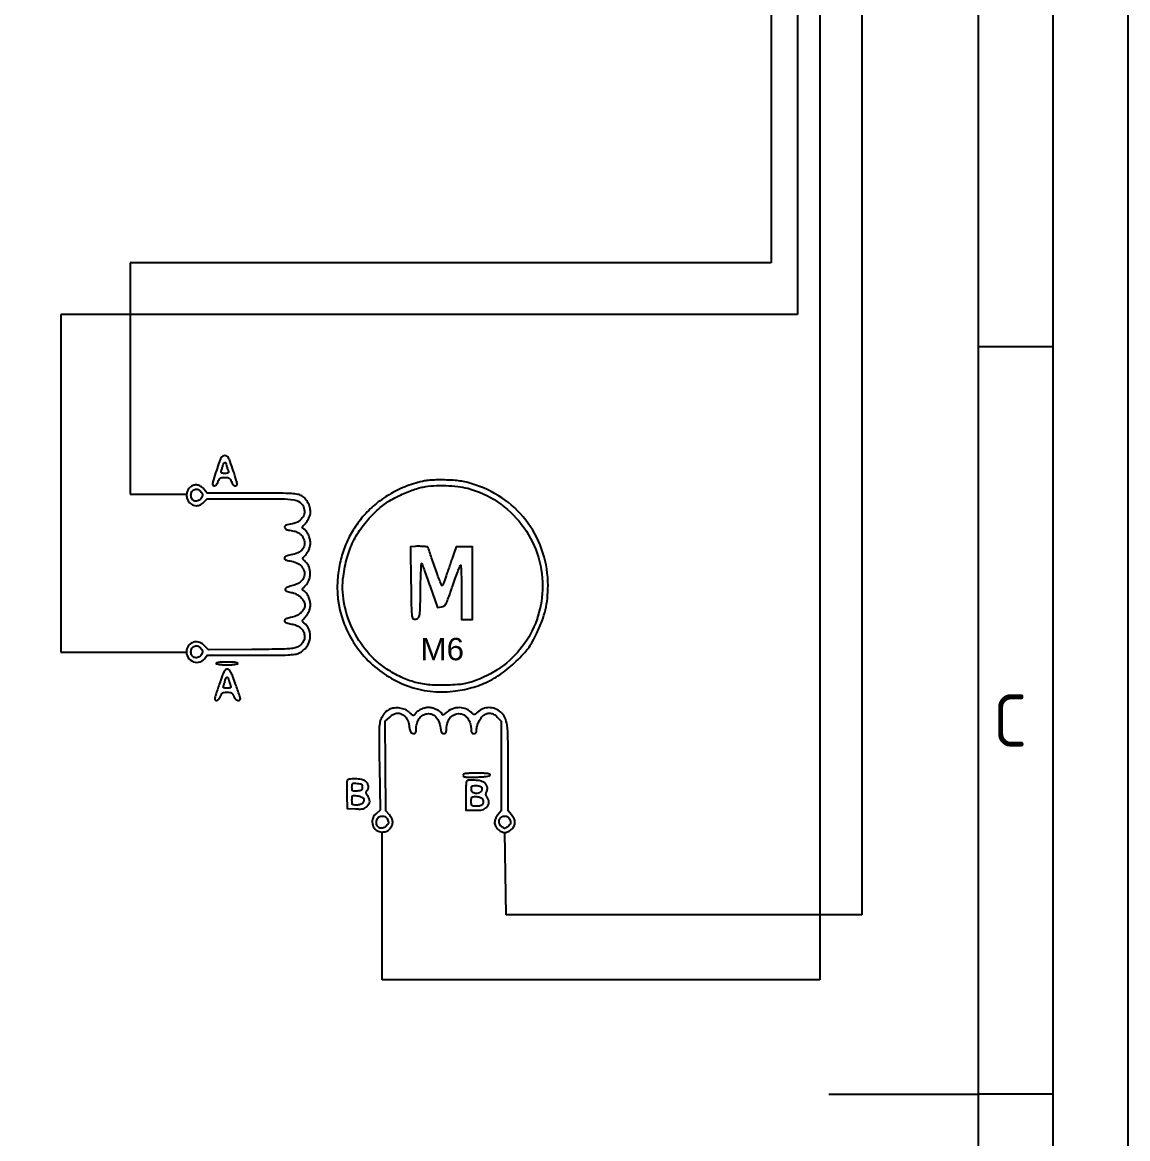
# Model space of a CAD drawing. Header units: millimetres. Extents: x 357084 to 357504, y 509210 to 509507.
# Drawn here: x 357430.1 to 357504.1, y 509355.4 to 509430.1 of the extents above; entities that cross this region are included whole.
import ezdxf

# ---------------------------------------------------------------- set-up
doc = ezdxf.new("R2010")
doc.units = ezdxf.units.MM
doc.layers.add('035', color=5, linetype='Continuous')
doc.layers.add('07', color=7, linetype='Continuous')
doc.styles.add('ISO Proportional', font='isocp.shx')
doc.styles.get("Standard").update_dxf_attribs({"font": 'arial.ttf'})

# ---------------------------------------------------------------- blocks, each defined once
blk = doc.blocks.new('IEC_border_a3')
at = {"layer": '035'}
for p, q in [((414.983, 198.5), (410, 198.5)), ((414.983, 148.5), (410, 148.5))]:
    blk.add_line(p, q, dxfattribs=at)
for points in [[(0, 297), (420, 297), (420, 0), (0, 0)], [(18, 287), (410, 287), (410, 10), (18, 10)]]:
    blk.add_lwpolyline(points, close=True, dxfattribs=at)
at = {"layer": '07'}
blk.add_line((400, 148.5), (410, 148.5), dxfattribs=at)
blk.add_lwpolyline([(13, 292), (415, 292), (415, 5), (13, 5)], close=True, dxfattribs=at)
at = {"layer": '035', "style": 'ISO Proportional'}
blk.add_text('C', height=3.5, dxfattribs=at).set_placement((411, 171.754))

msp = doc.modelspace()

# ---------------------------------------------------------------- linework, layer by layer
at = {"color": 30}
for p, q in [((357480.212, 509465.536), (357480.212, 509413.997)), ((357481.978, 509460.792), (357481.978, 509410.54)), ((357483.469, 509455.824), (357483.469, 509366.029)), ((357486.281, 509450.959), (357486.281, 509370.391)), ((357480.212, 509413.997), (357437.304, 509413.997)), ((357437.304, 509413.997), (357437.304, 509398.515)), ((357481.978, 509410.54), (357432.68, 509410.54)), ((357432.68, 509410.54), (357432.68, 509387.949)), ((357437.304, 509398.515), (357441.091, 509398.515)), ((357432.68, 509387.949), (357441.076, 509387.949)), ((357454.173, 509366.029), (357454.173, 509375.917)), ((357462.473, 509370.391), (357462.383, 509375.896)), ((357486.281, 509370.391), (357462.473, 509370.391)), ((357483.469, 509366.029), (357454.173, 509366.029))]:
    msp.add_line(p, q, dxfattribs=at)
for points in [[(357443.083, 509400.096, 0.002922), (357442.882, 509399.474, 0.038313), (357442.827, 509399.238, 0.173778), (357442.847, 509399.131, 0.264893), (357442.927, 509399.086, 0.11184), (357443.008, 509399.104, 0.086525), (357443.083, 509399.157, 0.069769), (357443.147, 509399.244, 0.041522), (357443.2, 509399.362, -0.039747), (357443.266, 509399.512, -0.13138), (357443.339, 509399.59, -0.113201), (357443.449, 509399.627, -0.025769), (357443.645, 509399.637, -0.025769), (357443.842, 509399.627, -0.113201), (357443.951, 509399.59, -0.13138), (357444.025, 509399.512, -0.039747), (357444.091, 509399.362, 0.041241), (357444.144, 509399.242, 0.0718), (357444.209, 509399.156, 0.089143), (357444.284, 509399.104, 0.10745), (357444.368, 509399.086, 0.252915), (357444.45, 509399.13, 0.184709), (357444.473, 509399.234, 0.039304), (357444.419, 509399.466, 0.002815), (357444.214, 509400.097, 0.004441), (357444.007, 509400.705, 0.043521), (357443.896, 509400.952, 0.122058), (357443.789, 509401.066, 0.145065), (357443.648, 509401.107, 0.144837), (357443.507, 509401.065, 0.121518), (357443.4, 509400.951, 0.043463), (357443.289, 509400.704, 0.004456)], [(357443.761, 509400.442, 0.012403), (357443.783, 509400.351, 0.008417), (357443.812, 509400.248, 0.008485), (357443.844, 509400.15, 0.016781), (357443.873, 509400.074, -0.074559), (357443.894, 509399.991, -0.270366), (357443.873, 509399.943, -0.136858), (357443.804, 509399.919, -0.017692), (357443.645, 509399.913, -0.019924), (357443.496, 509399.919, -0.117922), (357443.422, 509399.943, -0.246059), (357443.395, 509399.988, -0.106129), (357443.406, 509400.059, 0.012494), (357443.432, 509400.131, 0.005362), (357443.462, 509400.228, 0.005302), (357443.493, 509400.332, 0.006968), (357443.518, 509400.427, -0.042713), (357443.575, 509400.592, -0.280734), (357443.644, 509400.64, -0.315701), (357443.71, 509400.599, -0.048393)], [(357456.868, 509399.376, 0.037522), (357455.713, 509399.015, 0.039103), (357454.642, 509398.488, 0.040121), (357453.692, 509397.816, 0.04447), (357452.895, 509397.022, 0.034305), (357452.242, 509396.125, 0.039717), (357451.753, 509395.188, 0.039406), (357451.416, 509394.179, 0.032861), (357451.215, 509393.067, 0.115627), (357451.575, 509390.02, 0.1095), (357453.251, 509387.38, 0.109689), (357455.883, 509385.699, 0.116378), (357458.921, 509385.338, 0.03796), (357460.171, 509385.578, 0.04753), (357461.276, 509385.994, 0.04707), (357462.29, 509386.615, 0.036149), (357463.271, 509387.468, 0.010906), (357463.718, 509387.937, 0.029494), (357464.008, 509388.295, 0.030575), (357464.247, 509388.677, 0.012482), (357464.527, 509389.223, 0.021601), (357464.882, 509390.048, 0.032767), (357465.111, 509390.795, 0.033631), (357465.236, 509391.551, 0.024476), (357465.277, 509392.402, 0.076295), (357464.937, 509394.605, 0.079653), (357463.954, 509396.568, 0.079868), (357462.409, 509398.122, 0.077297), (357460.437, 509399.135, 0.01221), (357459.918, 509399.293, 0.025554), (357459.506, 509399.385, 0.024157), (357459.072, 509399.438, 0.009796), (357458.477, 509399.469, 0.009226), (357457.982, 509399.477, 0.013554), (357457.547, 509399.463, 0.015544), (357457.174, 509399.43, 0.027174)], [(357441.362, 509399.014, 0.08395), (357441.202, 509398.844, 0.086066), (357441.109, 509398.632, 0.084273), (357441.092, 509398.397, 0.076243), (357441.151, 509398.161, 0.11932), (357441.35, 509397.891, 0.13665), (357441.64, 509397.759, 0.133696), (357441.962, 509397.795, 0.112029), (357442.247, 509397.99), (357442.46, 509398.22), (357445.372, 509398.22, -0.002699), (357447.474, 509398.209, -0.034688), (357448.258, 509398.146, -0.110376), (357448.662, 509397.989, -0.148293), (357448.91, 509397.687, -0.120051), (357448.972, 509397.288, -0.139957), (357448.836, 509396.93, -0.120214), (357448.509, 509396.66, -0.075633), (357448.034, 509396.513, 0.017049), (357447.832, 509396.476, 0.071922), (357447.717, 509396.432, 0.146869), (357447.662, 509396.376, 0.169457), (357447.651, 509396.302, 0.126029), (357447.678, 509396.242, 0.069235), (357447.738, 509396.188, 0.061964), (357447.818, 509396.146, 0.058794), (357447.908, 509396.124, -0.031469), (357448.259, 509396.058, -0.055195), (357448.535, 509395.955, -0.067763), (357448.741, 509395.813, -0.088817), (357448.879, 509395.632, -0.118643), (357448.979, 509395.229, -0.155019), (357448.866, 509394.869, -0.131779), (357448.545, 509394.599, -0.075967), (357448.057, 509394.456, 0.04833), (357447.741, 509394.382, 0.281348), (357447.636, 509394.257, 0.352122), (357447.709, 509394.133, 0.057735), (357447.998, 509394.059, -0.069932), (357448.446, 509393.934, -0.102834), (357448.778, 509393.698, -0.122003), (357448.953, 509393.382, -0.127837), (357448.956, 509393.027, -0.088069), (357448.859, 509392.812, -0.080103), (357448.691, 509392.634, -0.065541), (357448.445, 509392.492, -0.035853), (357448.114, 509392.382, 0.033406), (357447.774, 509392.271, 0.291641), (357447.686, 509392.148, 0.338308), (357447.764, 509392.033, 0.038487), (357448.091, 509391.952, -0.076151), (357448.431, 509391.84, -0.071307), (357448.731, 509391.63, -0.077484), (357448.939, 509391.363, -0.127482), (357449.01, 509391.088, -0.135101), (357448.937, 509390.823, -0.080887), (357448.725, 509390.57, -0.071988), (357448.414, 509390.372, -0.06873), (357448.055, 509390.267, 0.047191), (357447.734, 509390.187, 0.299201), (357447.637, 509390.059, 0.330058), (357447.718, 509389.932, 0.051267), (357448.026, 509389.849, -0.035349), (357448.36, 509389.77, -0.064459), (357448.614, 509389.653, -0.077007), (357448.799, 509389.492, -0.077838), (357448.927, 509389.284, -0.082572), (357448.986, 509389.029, -0.097094), (357448.954, 509388.783, -0.090228), (357448.828, 509388.555, -0.061711), (357448.613, 509388.349, -0.104973), (357448.366, 509388.236, -0.038153), (357447.982, 509388.179, -0.013925), (357447.284, 509388.15, -0.00113), (357445.45, 509388.129), (357442.546, 509388.102), (357442.291, 509388.382, 0.113099), (357441.977, 509388.599, 0.138144), (357441.624, 509388.636, 0.143275), (357441.313, 509388.484, 0.124946), (357441.112, 509388.181, 0.1808), (357441.123, 509387.719, 0.169708), (357441.433, 509387.362, 0.173071), (357441.893, 509387.281, 0.186394), (357442.284, 509387.513), (357442.465, 509387.742), (357445.393, 509387.742, 0.00142), (357447.091, 509387.747, 0.010939), (357447.886, 509387.769, 0.022746), (357448.355, 509387.814, 0.081461), (357448.64, 509387.903, 0.115178), (357449.12, 509388.303, 0.126255), (357449.353, 509388.862, 0.131046), (357449.285, 509389.447, 0.128994), (357448.934, 509389.925, -0.054872), (357448.864, 509389.995, -0.207606), (357448.848, 509390.054, -0.130828), (357448.878, 509390.124, -0.017649), (357448.982, 509390.246, 0.031786), (357449.161, 509390.471, 0.04891), (357449.284, 509390.687, 0.053696), (357449.354, 509390.907, 0.050455), (357449.378, 509391.141, 0.064146), (357449.344, 509391.403, 0.047437), (357449.244, 509391.676, 0.049075), (357449.102, 509391.911, 0.105036), (357448.944, 509392.05, -0.066974), (357448.865, 509392.108, -0.269638), (357448.85, 509392.164, -0.120691), (357448.89, 509392.236, -0.011139), (357449.033, 509392.386, 0.101604), (357449.277, 509392.756, 0.09266), (357449.366, 509393.205, 0.094811), (357449.286, 509393.646, 0.112794), (357449.051, 509393.997, -0.014228), (357448.911, 509394.136, -0.158678), (357448.877, 509394.206, -0.195772), (357448.896, 509394.275, -0.023586), (357448.998, 509394.399, 0.034024), (357449.168, 509394.614, 0.048363), (357449.286, 509394.827, 0.052119), (357449.354, 509395.046, 0.049984), (357449.378, 509395.277, 0.064179), (357449.344, 509395.539, 0.047728), (357449.243, 509395.813, 0.049408), (357449.101, 509396.047, 0.104373), (357448.942, 509396.187, -0.043348), (357448.855, 509396.246, -0.255468), (357448.835, 509396.295, -0.145085), (357448.861, 509396.357, -0.012444), (357448.976, 509396.49, 0.030142), (357449.154, 509396.71, 0.044822), (357449.279, 509396.924, 0.050675), (357449.353, 509397.134, 0.059327), (357449.378, 509397.344, 0.068512), (357449.336, 509397.645, 0.055022), (357449.213, 509397.949, 0.055827), (357449.03, 509398.215, 0.076832), (357448.809, 509398.401, 0.089685), (357448.531, 509398.509, 0.033466), (357448.114, 509398.56, 0.012819), (357447.37, 509398.583, 0.001132), (357445.488, 509398.587), (357442.473, 509398.588), (357442.241, 509398.863, 0.075845), (357442.038, 509399.041, 0.100053), (357441.81, 509399.129, 0.107139), (357441.578, 509399.119, 0.098413)], [(357442.064, 509398.661, -0.031203), (357442.135, 509398.545, -0.111007), (357442.158, 509398.461, -0.119222), (357442.142, 509398.379, -0.038687), (357442.082, 509398.27, -0.130448), (357441.88, 509398.092, -0.178905), (357441.642, 509398.065, -0.190285), (357441.454, 509398.198, -0.145301), (357441.382, 509398.443, -0.1332), (357441.45, 509398.696, -0.185035), (357441.632, 509398.841, -0.185879), (357441.863, 509398.828, -0.134276)], [(357459.901, 509398.917, -0.082762), (357461.902, 509398.009, -0.081837), (357463.51, 509396.499, -0.081684), (357464.551, 509394.55, -0.082013), (357464.91, 509392.373, -0.075756), (357464.602, 509390.354, -0.077517), (357463.708, 509388.535, -0.077169), (357462.298, 509387.069, -0.074088), (357460.491, 509386.075, -0.015575), (357460.028, 509385.92, -0.030493), (357459.651, 509385.831, -0.02522), (357459.221, 509385.779, -0.007606), (357458.564, 509385.743, -0.029231), (357457.39, 509385.765, -0.045314), (357456.392, 509385.934, -0.046634), (357455.461, 509386.276, -0.03337), (357454.494, 509386.819, -0.07405), (357453.17, 509387.995, -0.064873), (357452.175, 509389.556, -0.065334), (357451.619, 509391.309, -0.077403), (357451.581, 509393.045, -0.035162), (357451.834, 509394.277, -0.045328), (357452.244, 509395.356, -0.046243), (357452.834, 509396.326, -0.038987), (357453.625, 509397.233, -0.013598), (357454.041, 509397.62, -0.027314), (357454.394, 509397.898, -0.026844), (357454.779, 509398.138, -0.012675), (357455.298, 509398.409, -0.012485), (357455.739, 509398.61, -0.013797), (357456.174, 509398.783, -0.014823), (357456.579, 509398.917, -0.025354), (357456.924, 509399.001, -0.034037), (357457.612, 509399.084, -0.020193), (357458.438, 509399.094, -0.020241), (357459.252, 509399.038, -0.03784)], [(357456.384, 509395.025), (357456.084, 509394.991), (357456.108, 509392.585, 0.001181), (357456.128, 509391.043, 0.017654), (357456.155, 509390.505, 0.057487), (357456.208, 509390.245, 0.289835), (357456.317, 509390.154, 0.183356), (357456.543, 509390.209, 0.192167), (357456.671, 509390.399, 0.047518), (357456.725, 509390.854, 0.003339), (357456.746, 509392.139, -0.003278), (357456.758, 509392.845, -0.006036), (357456.778, 509393.418, -0.003046), (357456.802, 509393.875, -0.75579), (357456.829, 509393.881, -0.035483), (357456.868, 509393.792, -0.000925), (357457.017, 509393.384, -0.001949), (357457.189, 509392.904, -0.00133), (357457.381, 509392.356), (357457.871, 509390.95), (357458.146, 509390.978, 0.127681), (357458.321, 509391.042, 0.117956), (357458.448, 509391.184, 0.037575), (357458.584, 509391.491, 0.0028), (357458.889, 509392.356, -0.002672), (357459.072, 509392.878, -0.004084), (357459.238, 509393.329, -0.001501), (357459.384, 509393.715, -0.105318), (357459.421, 509393.773, -0.652073), (357459.448, 509393.762, -0.001975), (357459.468, 509393.275, -0.005896), (357459.483, 509392.692, -0.003347), (357459.487, 509391.985), (357459.487, 509390.132), (357459.855, 509390.132), (357460.223, 509390.132), (357460.223, 509392.568), (357460.223, 509395.003), (357459.683, 509395.003), (357459.142, 509395.003), (357458.955, 509394.475, 0.001044), (357458.865, 509394.22, 0.000467), (357458.748, 509393.885, 0.000462), (357458.625, 509393.531, 0.000627), (357458.515, 509393.211, -0.004), (357458.414, 509392.924, -0.005696), (357458.32, 509392.671, -0.003306), (357458.236, 509392.46, -0.080992), (357458.204, 509392.406, -0.556989), (357458.169, 509392.412, -0.00404), (357458.031, 509392.742, -0.009326), (357457.874, 509393.149, -0.005319), (357457.698, 509393.647, 0.0003), (357457.526, 509394.15, 0.000494), (357457.381, 509394.575, 0.000028), (357457.249, 509394.958, 0.088985), (357457.244, 509394.967, 0.200728), (357457.182, 509395, 0.006155), (357456.89, 509395.023, 0.012852), (357456.598, 509395.035, 0.03173)], [(357442.064, 509388.183, -0.031203), (357442.135, 509388.067, -0.111007), (357442.158, 509387.983, -0.119222), (357442.142, 509387.901, -0.038687), (357442.082, 509387.793, -0.130448), (357441.88, 509387.614, -0.178905), (357441.642, 509387.587, -0.190285), (357441.454, 509387.721, -0.145301), (357441.382, 509387.965, -0.1332), (357441.45, 509388.218, -0.185035), (357441.632, 509388.364, -0.185879), (357441.863, 509388.35, -0.134276)], [(357443.307, 509385.89, 0.003345), (357443.178, 509385.518, 0.004812), (357443.07, 509385.186, 0.002628), (357442.982, 509384.904, 0.074106), (357442.971, 509384.829, 0.255688), (357443.021, 509384.737, 0.250329), (357443.127, 509384.728, 0.120584), (357443.261, 509384.83, 0.086135), (357443.352, 509384.995, -0.039695), (357443.418, 509385.145, -0.130879), (357443.492, 509385.223, -0.113383), (357443.601, 509385.261, -0.026133), (357443.796, 509385.271, -0.027715), (357443.989, 509385.26, -0.10729), (357444.102, 509385.222, -0.12087), (357444.182, 509385.143, -0.03967), (357444.258, 509384.995, 0.04256), (357444.316, 509384.882, 0.060669), (357444.388, 509384.794, 0.072766), (357444.466, 509384.739, 0.119319), (357444.544, 509384.72, 0.162066), (357444.653, 509384.756, 0.279294), (357444.688, 509384.841, 0.042959), (357444.636, 509385.046, 0.001493), (357444.365, 509385.823, 0.006594), (357444.181, 509386.323, 0.031556), (357444.055, 509386.6, 0.05972), (357443.946, 509386.755, 0.176202), (357443.834, 509386.815, 0.198841), (357443.718, 509386.786, 0.103051), (357443.617, 509386.672, 0.039471), (357443.502, 509386.427, 0.005273)], [(357443.063, 509387.201, 0.358912), (357443.094, 509387.163, 0.01702), (357443.27, 509387.135, 0.020476), (357443.504, 509387.115, 0.010616), (357443.798, 509387.109, 0.010616), (357444.092, 509387.115, 0.020476), (357444.327, 509387.135, 0.01702), (357444.502, 509387.163, 0.358912), (357444.533, 509387.201, 0.358912), (357444.502, 509387.239, 0.01702), (357444.327, 509387.267, 0.020476), (357444.092, 509387.287, 0.010616), (357443.798, 509387.293, 0.010616), (357443.504, 509387.287, 0.020476), (357443.27, 509387.267, 0.01702), (357443.094, 509387.239, 0.358912)], [(357443.926, 509386.061, 0.006968), (357443.951, 509385.965, 0.005302), (357443.981, 509385.862, 0.005362), (357444.012, 509385.765, 0.012494), (357444.037, 509385.693, -0.106129), (357444.048, 509385.622, -0.246059), (357444.021, 509385.577, -0.117922), (357443.948, 509385.553, -0.019924), (357443.798, 509385.547, -0.017692), (357443.64, 509385.552, -0.136858), (357443.571, 509385.577, -0.270366), (357443.549, 509385.625, -0.074559), (357443.57, 509385.708, 0.016781), (357443.599, 509385.784, 0.008485), (357443.631, 509385.882, 0.008417), (357443.661, 509385.984, 0.012403), (357443.683, 509386.075, -0.048393), (357443.733, 509386.232, -0.315701), (357443.8, 509386.274, -0.280734), (357443.869, 509386.226, -0.042713)], [(357454.645, 509384.12, 0.057472), (357454.508, 509384.038, 0.040929), (357454.375, 509383.918, 0.037803), (357454.254, 509383.767, 0.032553), (357454.149, 509383.591, 0.064357), (357454.032, 509383.264, 0.041943), (357453.98, 509382.866, 0.014664), (357453.968, 509382.175, 0.001083), (357453.994, 509380.286), (357454.04, 509377.376), (357453.777, 509377.145, 0.036984), (357453.652, 509377.017, 0.06489), (357453.572, 509376.893, 0.067504), (357453.528, 509376.757, 0.0435), (357453.513, 509376.59, 0.155936), (357453.638, 509376.199, 0.156592), (357453.967, 509375.954, 0.154009), (357454.381, 509375.944, 0.150459), (357454.731, 509376.172, 0.084865), (357454.851, 509376.38, 0.108227), (357454.882, 509376.599, 0.097649), (357454.818, 509376.828, 0.058363), (357454.662, 509377.064), (357454.433, 509377.337), (357454.41, 509380.34), (357454.387, 509383.344), (357454.687, 509383.613, -0.057385), (357454.95, 509383.8, -0.11284), (357455.196, 509383.87, -0.120448), (357455.437, 509383.824, -0.070881), (357455.685, 509383.665, -0.047583), (357455.809, 509383.537, -0.060683), (357455.894, 509383.398, -0.052605), (357455.951, 509383.226, -0.025819), (357455.989, 509382.999, 0.015512), (357456.025, 509382.756, 0.079807), (357456.07, 509382.627, 0.142159), (357456.139, 509382.557, 0.09275), (357456.248, 509382.52, 0.059053), (357456.36, 509382.518, 0.222955), (357456.419, 509382.552, 0.133053), (357456.448, 509382.635, 0.017343), (357456.455, 509382.823, -0.058333), (357456.492, 509383.144, -0.071408), (357456.603, 509383.425, -0.077486), (357456.778, 509383.645, -0.087863), (357457.006, 509383.79, -0.133864), (357457.372, 509383.837, -0.142119), (357457.701, 509383.689, -0.114629), (357457.95, 509383.353, -0.069274), (357458.083, 509382.875, 0.021468), (357458.116, 509382.691, 0.079888), (357458.159, 509382.583, 0.136456), (357458.22, 509382.525, 0.123181), (357458.305, 509382.504, 0.095493), (357458.386, 509382.519, 0.160802), (357458.439, 509382.564, 0.107964), (357458.468, 509382.646, 0.03052), (357458.477, 509382.782, -0.087537), (357458.565, 509383.283, -0.122721), (357458.818, 509383.657, -0.143863), (357459.183, 509383.833, -0.13946), (357459.591, 509383.786, -0.100259), (357459.806, 509383.641, -0.071259), (357459.979, 509383.406, -0.065036), (357460.092, 509383.109, -0.058583), (357460.131, 509382.782, 0.030041), (357460.139, 509382.642, 0.116262), (357460.169, 509382.561, 0.167033), (357460.225, 509382.518, 0.0816), (357460.315, 509382.504, 0.076082), (357460.401, 509382.517, 0.150759), (357460.457, 509382.556, 0.124069), (357460.489, 509382.626, 0.043721), (357460.498, 509382.736, -0.066207), (357460.534, 509383.006, -0.0442), (357460.642, 509383.3, -0.044907), (357460.796, 509383.561, -0.084991), (357460.969, 509383.732, -0.07548), (357461.203, 509383.849, -0.110117), (357461.432, 509383.869, -0.103592), (357461.658, 509383.79, -0.060942), (357461.884, 509383.614), (357462.153, 509383.345), (357462.153, 509380.341), (357462.153, 509377.337), (357461.923, 509377.064, 0.06392), (357461.76, 509376.81, 0.110392), (357461.704, 509376.566, 0.118075), (357461.759, 509376.334, 0.080086), (357461.919, 509376.112, 0.082654), (357462.143, 509375.952, 0.114378), (357462.383, 509375.896, 0.114378), (357462.622, 509375.952, 0.082654), (357462.846, 509376.112, 0.080086), (357463.007, 509376.334, 0.118075), (357463.061, 509376.566, 0.110392), (357463.006, 509376.81, 0.06392), (357462.842, 509377.064), (357462.612, 509377.337), (357462.612, 509380.162, 0.003258), (357462.599, 509382.175, 0.028584), (357462.537, 509383.064, 0.070525), (357462.396, 509383.576, 0.116098), (357462.13, 509383.934, 0.082112), (357461.747, 509384.161, 0.093082), (357461.328, 509384.24, 0.095608), (357460.918, 509384.161, 0.091926), (357460.56, 509383.934, -0.01622), (357460.424, 509383.816, -0.112224), (357460.345, 509383.777, -0.205597), (357460.281, 509383.788, -0.075768), (357460.211, 509383.851, 0.112556), (357459.833, 509384.14, 0.107287), (357459.361, 509384.244, 0.100071), (357458.861, 509384.144, 0.085717), (357458.408, 509383.855, -0.026633), (357458.327, 509383.789, -0.066858), (357458.261, 509383.753, -0.162402), (357458.219, 509383.751, -0.33473), (357458.201, 509383.776, 0.235284), (357458.131, 509383.915, 0.040558), (357457.875, 509384.078, 0.042799), (357457.568, 509384.207, 0.078185), (357457.3, 509384.249, 0.061682), (357457.029, 509384.216, 0.048713), (357456.751, 509384.117, 0.050857), (357456.515, 509383.975, 0.104521), (357456.373, 509383.813, -0.072468), (357456.313, 509383.734, -0.267046), (357456.254, 509383.719, -0.112812), (357456.175, 509383.762, -0.010193), (357456.008, 509383.916, 0.085366), (357455.724, 509384.108, 0.068637), (357455.369, 509384.212, 0.067383), (357454.992, 509384.217, 0.076173)], [(357451.831, 509379.349, 0.081654), (357451.814, 509379.265, 0.005045), (357451.806, 509379.008, 0.007376), (357451.804, 509378.701, 0.005394), (357451.811, 509378.361), (357451.837, 509377.495), (357452.408, 509377.467, 0.012811), (357452.718, 509377.46, 0.051431), (357452.906, 509377.48, 0.07941), (357453.042, 509377.533, 0.064942), (357453.166, 509377.628, 0.068234), (357453.295, 509377.799, 0.115121), (357453.345, 509377.97, 0.109344), (357453.315, 509378.152, 0.05751), (357453.205, 509378.355, -0.029574), (357453.14, 509378.461, -0.087141), (357453.113, 509378.542, -0.12773), (357453.12, 509378.609, -0.105967), (357453.159, 509378.669, 0.133499), (357453.244, 509378.817, 0.102336), (357453.254, 509379.004, 0.096834), (357453.187, 509379.188, 0.105455), (357453.058, 509379.327, 0.113032), (357452.796, 509379.434, 0.035875), (357452.373, 509379.472, 0.031476), (357451.966, 509379.453, 0.281037)], [(357459.587, 509379.712, 0.275545), (357459.629, 509379.641, 0.091943), (357459.75, 509379.602, 0.03462), (357459.987, 509379.588, 0.004933), (357460.475, 509379.597, 0.00777), (357460.88, 509379.615, 0.022633), (357461.158, 509379.645, 0.027142), (357461.344, 509379.684, 0.252934), (357461.402, 509379.738, 0.408919), (357461.375, 509379.794, 0.052462), (357461.231, 509379.828, 0.026533), (357460.97, 509379.848, 0.005615), (357460.514, 509379.853, 0.004978), (357460.011, 509379.848, 0.032831), (357459.761, 509379.827, 0.081793), (357459.631, 509379.785, 0.280304)], [(357459.832, 509379.332, 0.178563), (357459.807, 509379.279, 0.004516), (357459.789, 509379.01, 0.009111), (357459.775, 509378.69, 0.006022), (357459.771, 509378.321), (357459.771, 509377.372), (357460.368, 509377.372, 0.013228), (357460.68, 509377.38, 0.044575), (357460.882, 509377.409, 0.067022), (357461.027, 509377.464, 0.071778), (357461.149, 509377.556, 0.069876), (357461.274, 509377.72, 0.107454), (357461.325, 509377.891, 0.107632), (357461.301, 509378.067, 0.070283), (357461.204, 509378.249, -0.047084), (357461.149, 509378.34, -0.083683), (357461.125, 509378.425, -0.089507), (357461.131, 509378.508, -0.06096), (357461.165, 509378.597, 0.106242), (357461.221, 509378.789, 0.103741), (357461.193, 509378.99, 0.101757), (357461.086, 509379.165, 0.098358), (357460.917, 509379.286, 0.071113), (357460.676, 509379.357, 0.025214), (357460.317, 509379.39, 0.020014), (357459.967, 509379.391, 0.189228)], [(357452.848, 509378.919, -0.05778), (357452.834, 509378.795, -0.175983), (357452.788, 509378.725, -0.119894), (357452.695, 509378.685, -0.020819), (357452.504, 509378.661, -0.015903), (357452.29, 509378.65, -0.167055), (357452.207, 509378.676, -0.208332), (357452.168, 509378.745, -0.026527), (357452.159, 509378.919, -0.026527), (357452.168, 509379.093, -0.208332), (357452.207, 509379.162, -0.167055), (357452.29, 509379.188, -0.015903), (357452.504, 509379.177, -0.020819), (357452.695, 509379.154, -0.119894), (357452.788, 509379.114, -0.175983), (357452.834, 509379.044, -0.05778)], [(357460.841, 509378.887, -0.161577), (357460.848, 509378.737, -0.138804), (357460.765, 509378.602, -0.118646), (357460.611, 509378.517, -0.10118), (357460.424, 509378.503, -0.052728), (357460.307, 509378.532, -0.115016), (357460.23, 509378.581, -0.113402), (357460.182, 509378.66, -0.050412), (357460.155, 509378.781, -0.037839), (357460.149, 509378.922, -0.216823), (357460.182, 509378.988, -0.154754), (357460.261, 509379.019, -0.017297), (357460.457, 509379.026, -0.0309), (357460.6, 509379.017, -0.05601), (357460.715, 509378.99, -0.073876), (357460.796, 509378.946, -0.141446)], [(357452.926, 509378.169, -0.168789), (357452.962, 509378.008, -0.17402), (357452.891, 509377.862, -0.123291), (357452.715, 509377.759, -0.070493), (357452.47, 509377.724, -0.023986), (357452.282, 509377.733, -0.180889), (357452.204, 509377.771, -0.170573), (357452.167, 509377.853, -0.02082), (357452.159, 509378.052, -0.01877), (357452.167, 509378.257, -0.19441), (357452.204, 509378.332, -0.187934), (357452.283, 509378.361, -0.017366), (357452.494, 509378.35, -0.037956), (357452.631, 509378.328, -0.040544), (357452.76, 509378.286, -0.044293), (357452.865, 509378.23, -0.109336)], [(357460.87, 509378.157, -0.081783), (357460.908, 509378.092, -0.052308), (357460.931, 509378.008, -0.051047), (357460.936, 509377.918, -0.065242), (357460.921, 509377.836, -0.089029), (357460.872, 509377.744, -0.122611), (357460.799, 509377.686, -0.081927), (357460.684, 509377.656, -0.023328), (357460.5, 509377.647, -0.016485), (357460.273, 509377.655, -0.166855), (357460.187, 509377.691, -0.190507), (357460.147, 509377.77, -0.022637), (357460.138, 509377.969, -0.0217), (357460.147, 509378.163, -0.171866), (357460.183, 509378.244, -0.1788), (357460.262, 509378.282, -0.023874), (357460.449, 509378.291, -0.038764), (357460.576, 509378.281, -0.037985), (357460.7, 509378.252, -0.040573), (357460.806, 509378.209, -0.102614)], [(357454.541, 509376.76, -0.037315), (357454.588, 509376.632, -0.107293), (357454.594, 509376.539, -0.108446), (357454.561, 509376.452, -0.038587), (357454.479, 509376.346, -0.116652), (357454.258, 509376.194, -0.174706), (357454.027, 509376.189, -0.184937), (357453.854, 509376.33, -0.130279), (357453.789, 509376.575, -0.161576), (357453.875, 509376.835, -0.174172), (357454.097, 509376.982, -0.17957), (357454.357, 509376.952, -0.169811)], [(357462.721, 509376.76, -0.037315), (357462.768, 509376.632, -0.107293), (357462.774, 509376.539, -0.108446), (357462.741, 509376.452, -0.038587), (357462.659, 509376.346, -0.029708), (357462.587, 509376.276, -0.032027), (357462.509, 509376.216, -0.033841), (357462.436, 509376.174, -0.113752), (357462.383, 509376.162, -0.113752), (357462.329, 509376.174, -0.033841), (357462.256, 509376.216, -0.032027), (357462.178, 509376.276, -0.029708), (357462.107, 509376.346, -0.138373), (357462.007, 509376.546, -0.148863), (357462.031, 509376.763, -0.15077), (357462.171, 509376.927, -0.142625), (357462.383, 509376.989, -0.063889), (357462.493, 509376.975, -0.085395), (357462.585, 509376.933, -0.082248), (357462.66, 509376.862, -0.054818)]]:
    msp.add_lwpolyline(points, format="xyb", close=True)

# ---------------------------------------------------------------- block references
msp.add_blockref('IEC_border_a3', (357084.07, 509209.877))

# ---------------------------------------------------------------- texts
at = {"insert": (357453.251, 509393.912), "char_height": 1.5, "attachment_point": 1}
msp.add_mtext_dynamic_manual_height_columns('\\P\\P      M6', width=9.29168, gutter_width=12.5, heights=[16.594], dxfattribs=at)

doc.saveas('drawing.dxf')
